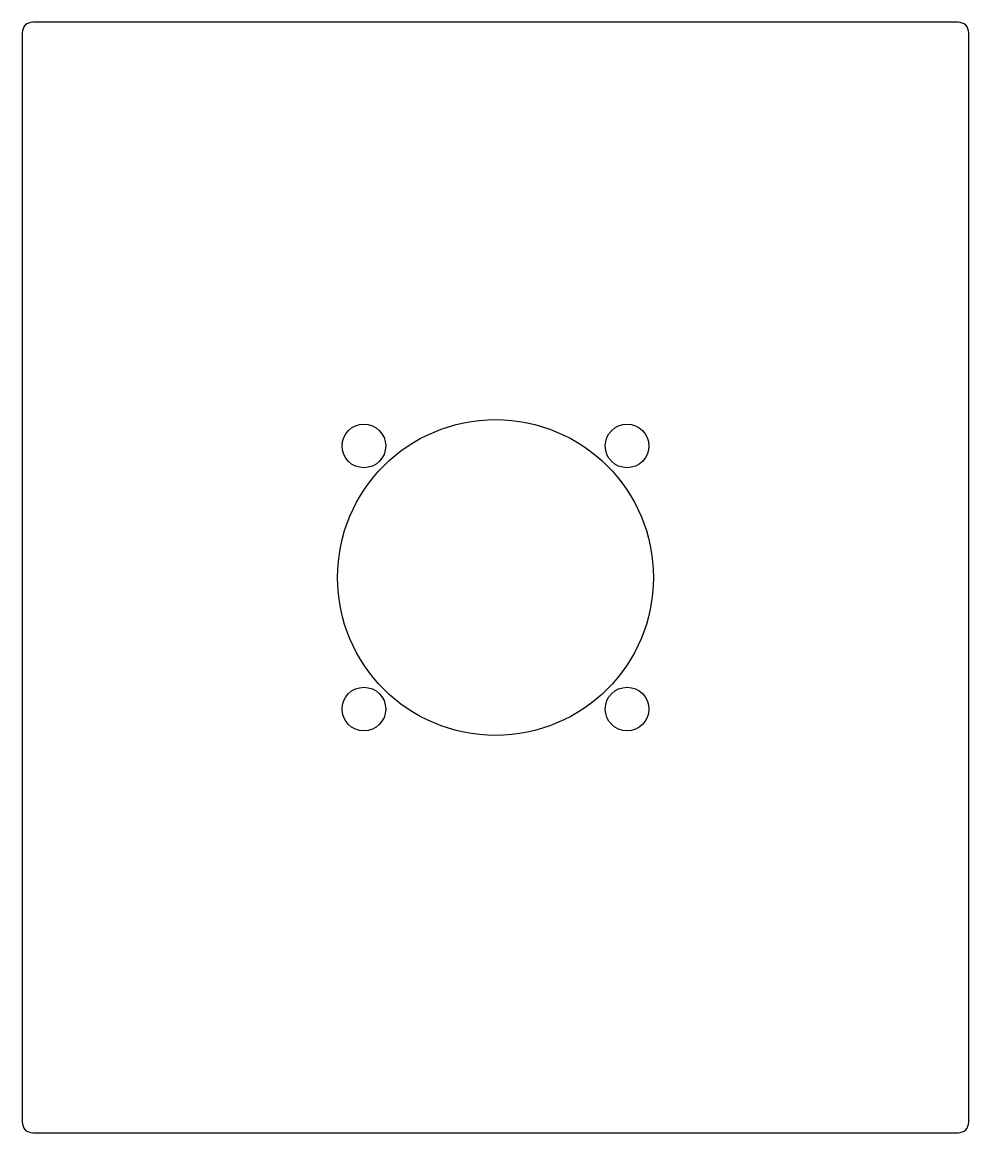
# Model space of a CAD drawing. Header units: millimetres. Extents: x -56 to 124, y -140 to 72.
import ezdxf

# ---------------------------------------------------------------- set-up
doc = ezdxf.new("R2010")
doc.units = ezdxf.units.MM
doc.layers.get('0').update_dxf_attribs({"linetype": 'CONTINUOUS'})

msp = doc.modelspace()

# ---------------------------------------------------------------- linework, layer by layer
msp.add_lwpolyline([(-55.9, -137.5, 0.414214), (-53.9, -139.5), (121.9, -139.5, 0.414214), (123.9, -137.5), (123.9, 69.5, 0.414214), (121.9, 71.5), (-53.9, 71.5, 0.414214), (-55.9, 69.5)], format="xyb", close=True)
for centre, radius in [((34, -34), 30), ((9, -9), 4.15), ((59, -9), 4.15), ((9, -59), 4.15), ((59, -59), 4.15)]:
    msp.add_circle(centre, radius)

doc.saveas('drawing.dxf')
